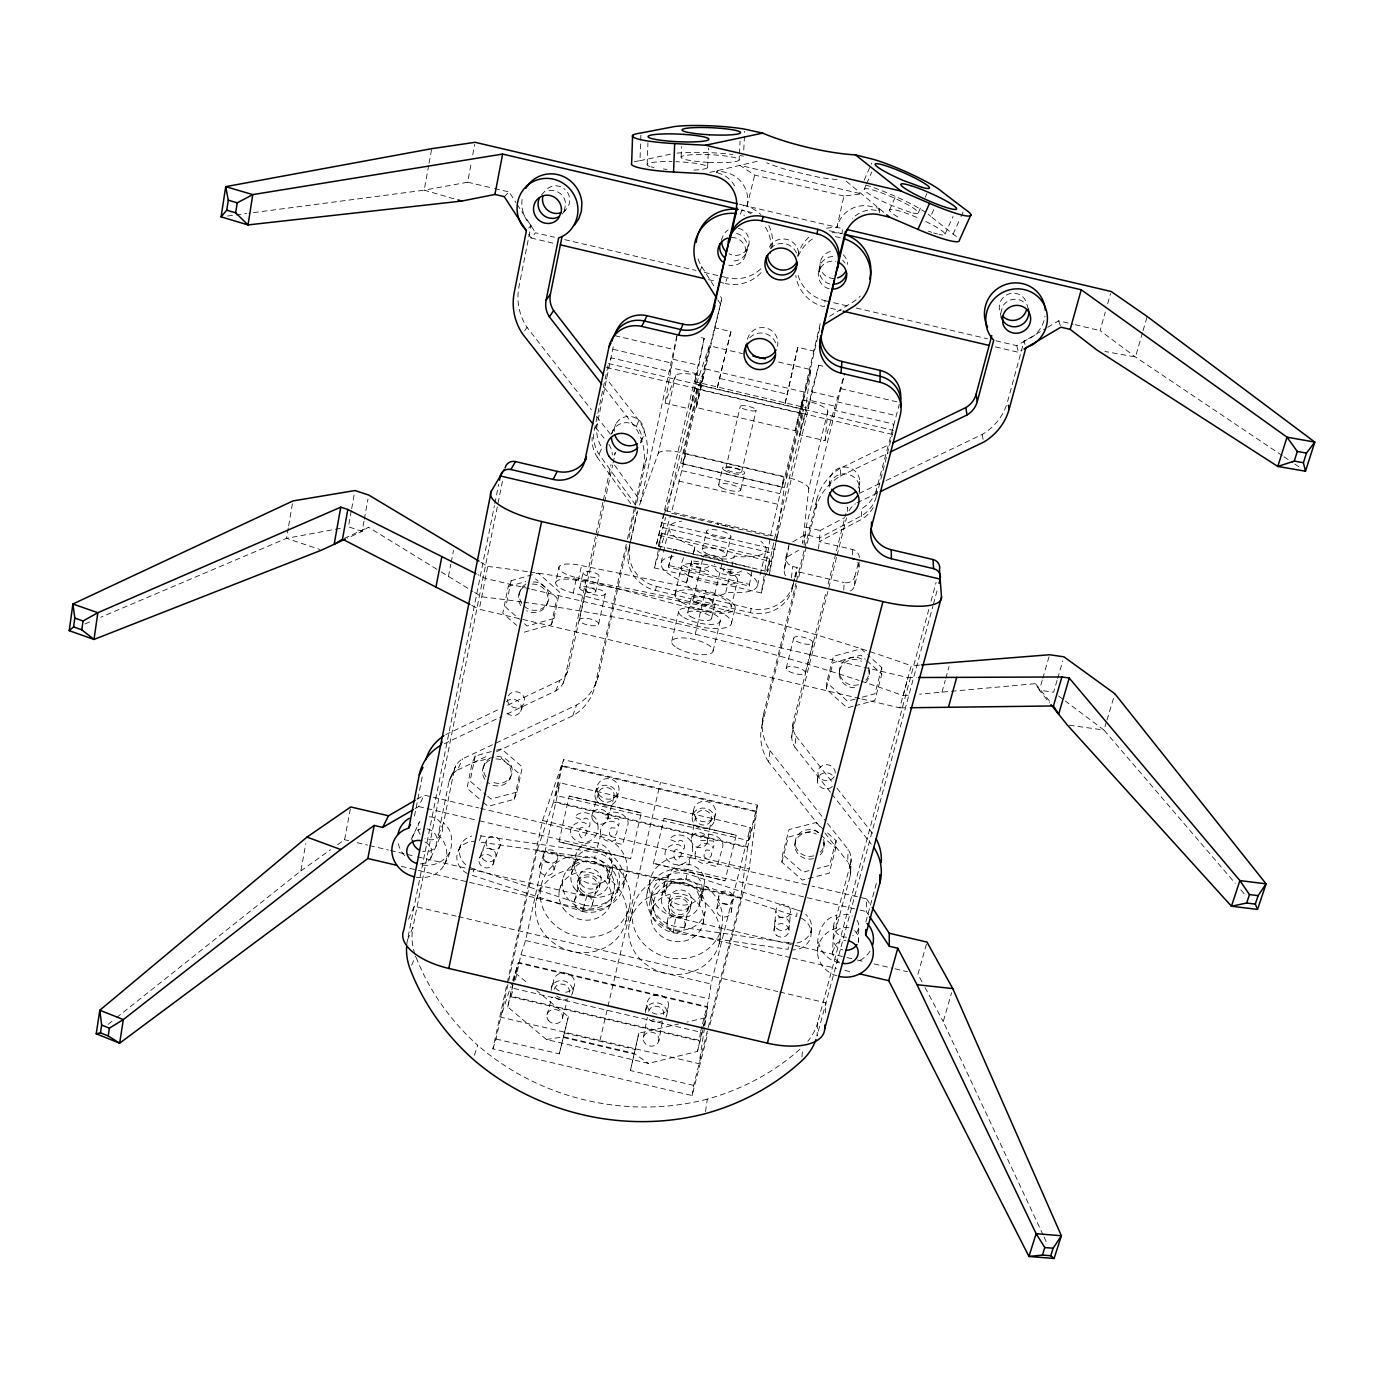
<?xml version="1.0" encoding="UTF-8"?>
<svg xmlns="http://www.w3.org/2000/svg" width="1384" height="1384" viewBox="0 0 1384 1384"><rect width="100%" height="100%" fill="white"/><g stroke="black" fill="none" stroke-linecap="round" stroke-linejoin="round"><path stroke-width="0.75" stroke-dasharray="5 3.75" d="M855.053 705.753L874.826 700.477L881.798 674.129L881.798 667.642L869.031 656.051M792.755 541.923L805.228 534.535L819.536 537.892L861.436 515.834A33.164 32.022 -0.2 0 0 876.47 496.129L876.539 489.123L899.271 404.387M868.65 915.032L866.367 911.572L866.557 898.891L811.993 886.106M869.238 673.368L869.29 671.032M858.426 942.539L858.807 925.827M859.395 557.596A8.927 8.546 0.9 0 0 852.596 549.483L819.207 541.646L861.315 519.484L861.661 508.655A32.818 31.728 -0.4 0 0 876.539 489.123M837.061 975.91A27.939 25.189 4.6 0 1 817.511 952.244C817.338 941.224 825.452 930.948 836.144 928.404L850.139 876.176L850.537 863.702A20.5 18.77 4.8 0 0 848.132 849.447L826.94 822.65M850.727 871.263L851.108 858.824M850.468 590.968A9.013 8.598 1.7 0 0 854.551 585.674L858.841 568.945L859.153 559.811M634.374 161.893A45.983 6.28 2.5 0 1 639.979 160.7L640.878 135.13M850.139 876.176A20.76 18.961 4.9 0 0 847.7 861.782L848.132 849.447M647.176 164.212L647.954 142.708M859.343 492.185L859.741 481.303M854.551 585.674L854.897 576.367L858.08 563.945M681.101 156.963L681.534 146.479M707.605 167.464L708.47 148.105M836.144 928.404L836.714 915.395L850.537 863.702M852.354 554.88L852.596 549.483M839.24 962.139A12.837 11.574 4.6 0 1 832.562 952.157L833.756 926M823.618 829.518L815.799 822.598L789.001 829.552L782.635 854.395L781.873 862.094L802.288 880.051L829.154 873.183L835.746 848.219L836.109 840.59L825.175 830.902M739.125 160.094L739.333 155.89M739.437 153.797L740.059 141.203M743.762 149.922L744.678 131.255M825.469 1012.898L825.971 1002.846L779.746 992.017M839.275 673.852L839.413 671.517M843.756 590.068L844.136 582.577A8.91 8.494 1.5 0 0 854.897 576.367M847.268 511.509L847.51 507.219L846.454 511.371M928.802 609.444L817.806 1022.101L817.027 1036.011L932.851 606.244M817.511 952.244C816.456 937.764 820.072 918.993 836.714 915.395M824.016 845.641L824.172 842.891M811.128 932.816L811.56 926.311M798.741 577.232L815.799 508.482A54.062 51.935 -1.7 0 1 840.174 476.183L840.711 468.034L888.857 444.766M853.063 706.29L847.146 707.864L826.265 689.076L826.715 682.502L833.428 656.293L861.038 648.802L867.439 654.597M802.011 1056.822L802.564 1048.743M817.321 780.974L817.892 772.808M571.488 869.792L571.523 869.429A18.528 16.833 15.2 0 1 593.269 857.198A18.528 16.833 15.2 0 1 607.576 877.871L611.607 881.02A46.035 41.589 15.1 0 1 609.496 944.943A46.035 41.589 15.1 0 1 540.902 928.854A46.035 41.589 15.1 0 1 566.54 870.449L571.488 869.792L575.848 855.001A18.269 16.643 15.2 0 1 597.317 842.908A18.269 16.643 15.2 0 1 611.399 863.339L607.438 878.217M575.848 855.001L570.952 856.021A45.395 41.105 15.1 0 0 545.625 913.769A45.395 41.105 15.1 0 0 613.268 929.633A45.395 41.105 15.1 0 0 615.378 866.436L611.399 863.339M788.69 942.746L674.319 926.277A29.773 27.04 11.3 0 1 651.691 893.199A29.773 27.04 11.3 0 1 687.035 873.702L797.219 910.032L796.717 916.467L685.858 879.93A29.946 27.161 11.3 0 0 650.324 899.496A29.946 27.161 11.3 0 0 673.074 932.747L788.136 949.337L788.69 942.746A18.632 16.867 6.6 0 0 809.346 934.736A18.632 16.867 6.6 0 0 805.73 914.374M829.172 487.185L829.587 481.995M788.966 930.325L790.61 911.087M879.255 212.755L879.584 208.863L879.134 210.714L871.903 209.78A27.939 27.593 -42.6 0 0 852.388 218.585M794.9 845.918L795.125 843.167M665.375 891.815L665.41 891.452A18.528 16.833 11.2 0 1 687.416 879.273A18.528 16.833 11.2 0 1 701.48 899.911L705.477 903.025A46.035 41.589 11.3 0 1 702.466 966.741A46.035 41.589 11.3 0 1 633.872 950.652A46.035 41.589 11.3 0 1 660.41 892.455L665.375 891.815L668.437 876.729A18.269 16.643 11.2 0 1 690.149 864.689A18.269 16.643 11.2 0 1 704.006 885.068L701.48 899.911M668.437 876.729L663.507 877.733A45.395 41.105 11.3 0 0 637.315 935.273A45.395 41.105 11.3 0 0 704.958 951.137A45.395 41.105 11.3 0 0 707.951 888.147L704.006 885.068M818.549 548.773L820.21 530.505L844.707 517.599M825.002 440.683L827.822 411.429A24.704 5.657 13.5 0 0 804.554 400.218L802.564 399.751L795.073 430.683L696.308 407.519L703.349 376.483L701.377 376.015A24.704 5.657 12.9 0 0 675.548 375.704L665.047 403.159L690.305 409.093L698.384 384.96L803.256 409.56L799.744 434.749L825.002 440.683L844.655 373.438M830.452 792.288L794.883 747.135L795.956 736.011A20.881 19.497 5.2 0 1 793.395 721.254L825.971 592.421M815.799 508.482L816.647 499.97A53.388 51.346 -2 0 1 840.711 468.034M774.002 930.429L775.922 911.191M791.734 737.343L793.395 721.254M832.165 232.685A37.766 37.489 -27.2 0 1 841.991 233.671L842.527 228.481A37.282 37.022 -30.3 0 0 823.186 229.104M804.052 545.037L806.042 527.183L844.776 373.334M827.822 411.429L808.74 488.829L802.547 543.272L805.228 534.535M795.956 576.972L797.063 567.527L792.755 566.523A8.858 8.477 5.9 0 1 786.181 556.282L789.191 544.033M832.562 952.157L836.092 943.94A12.837 11.574 4.6 0 1 845.088 940.48L845.866 940.566M630.447 541.559L628.596 549.95A35.015 33.406 17.4 0 0 655.307 590.38L750.491 612.697A35.015 33.406 9 0 0 792.409 588.373L794.278 578.789M819.536 826.231L768.587 761.909L769.971 750.63A51.606 48.181 5.2 0 1 763.518 714.248L796.025 583.183M791.371 577.768L792.755 566.523M798.135 275.451A37.282 37.022 -30.3 0 0 825.054 300.691L824.293 306.764A37.766 37.489 -27.2 0 1 795.783 275.468M595.068 428.383L597.352 423.642L613.925 343.474M757.359 805.125L756.46 811.924L561.368 766.165L563.617 759.678L757.359 805.125L748.467 840.59L555.797 795.402L563.617 759.678M709.923 1024.887L749.177 868.962L756.65 811.214L561.523 765.456L542.545 820.504L492.894 1048.83L692.138 1095.557L707.829 1033.191M1000.736 313.424L1002.604 306.469A14.134 13.667 -30.3 0 1 1024.679 302.958M748.467 840.59L750.232 827.442L560.07 782.842L555.797 795.402M785.558 575.744A9.013 8.598 6 0 1 784.434 569.222L788.897 546.161M774.556 538.67L804.779 414.352L810.816 369.615L777.687 361.847M784.434 569.222L786.181 556.282M768.587 761.909A52.246 48.7 5.3 0 1 762.048 725.13L763.518 714.248M705.529 1111.611L707.276 1099.121A241.785 219.52 13.5 0 0 801.353 1047.947M731.357 911.987A7.439 6.764 9.4 0 0 721.929 903.752A7.439 6.764 9.4 0 0 719.074 915.118A7.439 6.764 9.4 0 0 731.357 911.987L733.139 899.375A7.353 6.695 9.4 0 0 723.815 891.227A7.353 6.695 9.4 0 0 720.995 902.472A7.353 6.695 9.4 0 0 733.139 899.375M802.564 399.751L801.232 409.093L820.003 326.987M736.219 835.227L664.078 818.307L736.219 835.227L724.974 880.778L653.438 863.322L724.974 880.778M818.861 271.956L820.383 261.645M719.213 943.456L721.479 928.11M822.874 366.172L818.792 365.203L811.422 391.707L808.048 410.373L771.234 561.593L769.227 574.619L777.254 536.871L665.064 510.54L655.462 547.943M704.491 1027.845L699.11 1063.725L500.783 1017.205L510.609 986.74M704.802 1025.734L707.657 1006.739L518.481 962.364L511.267 984.716M702.57 1023.831L708.833 998.816L711.047 983.989L750.232 827.442M512.962 982.899L507.72 1006.912L546.351 1039.471L648.404 1063.396L697.484 1051.425L707.657 1006.739M700.477 1032.17L699.249 1040.284L511.094 996.151L513.602 988.349L700.477 1032.17L702.051 1025.925M692.138 1095.557L693.678 1085.385L740.942 897.472L537.251 849.707L496.026 1039.021L492.894 1048.83M776.562 538.947L784.33 487.497L803.256 409.56M716.877 908.596L718.815 896.019M765.542 571.108L658.213 545.936L662.158 533.411L769.677 558.634L767.653 571.609L773.725 542.822M782.306 487.237L783.898 476.961L685.737 453.935L682.589 463.848L782.306 487.237L810.816 369.615M765.023 569.948L770.404 536.438L783.898 476.961M662.158 533.411L654.372 567.89L761.338 592.992L764.695 572.042M703.072 923.785A26.486 23.978 11.3 0 0 669.406 894.427A26.486 23.978 11.3 0 0 659.476 934.754A26.486 23.978 11.3 0 0 703.072 923.785L704.958 912.437A26.21 23.77 11.3 0 0 671.638 883.338A26.21 23.77 11.3 0 0 661.794 923.318A26.21 23.77 11.3 0 0 704.958 912.437M288.287 527.961L286.523 538.341L100.807 617.247M288.633 525.885L292.872 500.956M714.248 820.971A11.193 10.293 10.8 0 0 700.027 808.446A11.193 10.293 10.8 0 0 695.789 825.764A11.193 10.293 10.8 0 0 714.248 820.971L715.407 814.103A11.107 10.242 10.8 0 0 701.29 801.665A11.107 10.242 10.8 0 0 697.086 818.896A11.107 10.242 10.8 0 0 715.407 814.103M701.342 900.257L703.868 885.414M750.491 612.697L751.183 608.614A34.842 33.251 9 0 0 792.876 584.411M843.946 196.044L754.678 175.093L739.886 165.371L861.54 193.898L843.946 196.044L836.957 227.236L747.049 206.147A27.939 27.611 70.5 0 0 726.168 172.533L717.742 170.561L716.618 172.585L717.033 170.734M614.513 465.111L640.809 501.562L677.278 334.046L665.047 403.159M797.824 347.298L784.693 405.218L797.824 347.298L814.155 351.138M699.491 904.513A19.359 17.577 11.3 0 0 674.873 883.044A19.359 17.577 11.3 0 0 667.624 912.61A19.359 17.577 11.3 0 0 699.491 904.513L701.636 891.988A19.117 17.404 11.3 0 0 677.312 870.726A19.117 17.404 11.3 0 0 670.133 900.015A19.117 17.404 11.3 0 0 701.636 891.988M707.397 841.956A8.183 7.491 10.8 0 0 697 832.839A8.183 7.491 10.8 0 0 693.92 845.451A8.183 7.491 10.8 0 0 707.397 841.956L711.307 819.518A7.993 7.353 10.8 0 0 701.134 810.574A7.993 7.353 10.8 0 0 698.124 822.961A7.993 7.353 10.8 0 0 711.307 819.518M671.655 555.313L668.334 567.059L749.194 586.02L752.169 569.879M351.311 510.696L348.422 526.82L362.124 531.335L368.473 527.2L439.351 570.796M351.674 508.689L354.563 492.548M690.374 909.011A11.228 10.19 11.3 0 0 676.067 896.572A11.228 10.19 11.3 0 0 671.897 913.717A11.228 10.19 11.3 0 0 690.374 909.011L691.516 902.645A11.159 10.138 11.3 0 0 677.295 890.275A11.159 10.138 11.3 0 0 673.143 907.333A11.159 10.138 11.3 0 0 691.516 902.645M363.94 521.249L362.124 531.335L347.211 538.238M364.321 519.225L367.971 499.053M116.515 1017.655L300.847 870.951L305.829 843.462M428.694 165.284L424.179 190.179L248.878 213.222M429.075 163.208L431.704 148.676M684.942 926.38A9.134 8.269 11.3 0 0 673.299 916.294A9.134 8.269 11.3 0 0 669.908 930.186A9.134 8.269 11.3 0 0 684.942 926.38L688.194 908.492A8.979 8.148 11.3 0 0 676.741 898.545A8.979 8.148 11.3 0 0 673.403 912.264A8.979 8.148 11.3 0 0 688.194 908.492M666.828 1014.974L668.299 1007.016A10.778 9.636 11.5 0 0 654.528 995.2A10.778 9.636 11.5 0 0 650.584 1011.41A10.778 9.636 11.5 0 0 668.299 1007.016M658.819 1040.958A7.923 7.041 11.5 0 0 648.698 1032.326A7.923 7.041 11.5 0 0 645.809 1044.159A7.923 7.041 11.5 0 0 658.819 1040.958L662.538 1020.942M337.592 844.724L344.581 839.725L350.723 806.941M453.935 198.76L424.179 190.179L467.636 182.221L471.166 163.312M472.74 154.904L474.712 144.403M685.858 879.93L687.035 873.702M790.472 957.641L673.368 930.169A34.237 31.088 11.3 0 1 647.349 892.144A34.237 31.088 11.3 0 1 688.004 869.723L690.287 857.561L809.899 885.604M690.305 409.093L704.162 338.319L698.055 336.9M673.074 932.747L675.807 917.419A33.839 30.794 11.3 0 1 650.117 879.757A33.839 30.794 11.3 0 1 690.287 857.561M691.481 838.22L695.737 815.868M448.451 576.384L450.786 564.378M451.184 562.371L453.519 550.365M692.45 815.851L693.782 809.034M414.456 816.145L422.76 774.123M522.062 199.486A30.777 29.756 56.8 0 0 526.906 220.489L531.058 225.402L518.948 286.765A54.789 53.128 44.8 0 0 527.044 327.385L591.331 409.75M667.157 922.211L670.704 904.392M406.706 945.376A62.245 55.55 18.4 0 1 407.484 939.961L494.417 505.627M494.832 503.517L498.655 484.435M407.484 939.961L412.986 927.159L502.98 478.553M668.507 903.89L669.787 897.541M643.387 1037.343L647.366 1017.378M859.827 698.505L479.279 609.254L487.739 566.419L480.698 562.198M416.255 877.214A27.939 25.189 21.8 0 0 444.316 864.723C449.454 854.81 446.478 842.147 438.261 834.863L448.952 781.856L454.142 770.507A20.5 18.77 21.6 0 1 462.637 758.813L576.574 705.044A51.623 48.198 21.2 0 0 598.528 675.323L627.246 545.573M438.261 834.863L443.537 822.961L454.142 770.507M645.705 1010.009L647.297 1002.085M693.678 1085.385L630.429 1070.541L638.803 1033.225L678.662 1023.987M491.355 751.581L475.248 755.958L472.152 762.947L466.979 788.223L481.528 800.765M524.311 632.159L551.351 624.599L553.911 618.51L559.534 592.058L538.116 573.062L511.163 580.709L508.257 586.522L502.807 613.216L516.63 625.395M475.248 755.958L470.093 781.078L486.13 794.918M511.163 580.709L505.731 607.213L519.45 619.305M630.429 1070.541L638.803 1033.225M661.812 895.673L664.407 883.251M555.797 582.18A20.535 6.539 12.2 0 1 578.27 580.709L701.913 605.76A32.801 10.484 13.2 0 1 731.461 623.457A32.801 10.484 13.2 0 1 697.121 626.173L573.253 593.009A20.535 6.539 12.2 0 1 555.797 582.18L559.049 566.886M483.154 802.149L487.998 806.336L514.242 799.312L519.606 774.071L498.534 755.802M551.351 624.599L557.008 597.957L535.435 578.841M514.242 799.312L517.01 792.081L522.339 766.995L501.423 748.848L493.379 751.045M607.991 365.601L594.307 429.957A33.164 32.022 26.6 0 0 599.013 454.281L635.706 505.125M573.253 593.009L576.557 577.664A20.587 6.436 12.2 0 1 559.032 566.921A20.587 6.436 12.2 0 1 581.522 565.589L705.425 590.76A32.887 10.311 13.2 0 1 735.094 608.303A32.887 10.311 13.2 0 1 700.719 610.828L576.557 577.664M578.27 580.709L581.522 565.589M579.775 587.75L583.062 572.509M602.888 502.392L564.776 678.627A21.141 19.705 21.1 0 1 555.832 690.841L503.88 715.476M603.337 500.299L611.036 464.626M651.518 911.693L653.94 900.465M562.994 683.454L568.651 668.316L596.781 538.428M597.231 536.335L612.645 465.093M613.095 463L615.361 452.516L613.666 456.478M579.515 619.738L586.072 589.48M595.743 591.487A8.217 2.612 12.3 0 0 584.567 586.557A8.217 2.612 12.3 0 0 582.958 590.83A8.217 2.612 12.3 0 0 595.743 591.487L599.064 576.263A8.235 2.578 12.3 0 0 587.854 571.35A8.235 2.578 12.3 0 0 586.245 575.571A8.235 2.578 12.3 0 0 599.064 576.263M513.412 980.91L518.343 963.039L707.483 1007.414M507.72 1006.912L518.481 962.364M561.523 765.456L553.514 802.097L747.533 847.613L756.65 811.214M515.436 979.941L520.938 954.752L525.557 940.48L560.07 782.842M598.597 624.219A9.809 3.252 12.3 0 0 585.242 618.216A9.809 3.252 12.3 0 0 583.321 623.561A9.809 3.252 12.3 0 0 598.597 624.219L605.24 593.978A9.861 3.149 12.3 0 0 591.798 588.044A9.861 3.149 12.3 0 0 589.913 593.217A9.861 3.149 12.3 0 0 605.24 593.978M650.29 899.6L651.674 893.303M558.98 841.835L569.153 796.042L641.294 812.962L630.654 858.651L558.98 841.835L630.654 858.651M496.614 751.65L572.803 715.753A52.246 48.7 21.2 0 0 595.016 685.72L626.987 541.109M627.454 539.016L643.197 467.757L646.224 459.765A53.388 51.346 28.4 0 0 638.872 420.442L606.088 378.195M629.097 537.2L646.224 459.765M630.914 539.466L636.951 512.218M628.596 549.95L638.249 508.637M639.529 505.091L658.213 453.519L675.548 375.704M647.314 892.282L650.082 879.895M795.073 430.683L820.677 321.711M656.604 544.344L693.73 383.558L697.069 373.836L671.154 367.763L669.648 371.569L611.347 357.885L609.393 361.691M704.162 338.319L694.405 381.586L808.308 408.297L818.792 365.203M658.213 545.936L665.566 517.443M667.14 511.284L694.872 388.575L709.352 345.827L742.481 353.595M664.752 512.72L680.668 463.173L698.384 384.96M658.213 453.519A24.428 6.366 12.9 0 1 683.904 453.07L701.377 376.015M685.737 453.935L671.378 513.204L687.883 517.08M682.589 463.848L709.352 345.827M661.154 562.648L663.057 554.292M663.524 552.199L669.216 527.148M703.349 376.483L700.391 385.444L721.825 298.529L719.611 295M696.308 407.519L721.825 298.529M673.074 550.832L673.437 549.24L750.457 567.302M496.026 1039.021L559.274 1053.864L568.374 1016.704L536.767 990.702M559.274 1053.864L568.374 1016.704M747.049 206.147L754.678 175.093M730.925 331.606L716.929 389.319L730.925 331.606L714.594 327.783M675.098 594.099L681.239 567.353M671.742 641.38L678.714 611.226M747.377 572.855A49.53 14.999 13.2 0 1 730.873 592.56L725.787 592.041A20.172 6.211 13.2 0 1 704.75 593.667A20.172 6.211 13.2 0 1 686.533 582.975L691.637 560.935M693.488 552.925L694.976 546.818L690.132 545.037A49.789 14.359 13.2 0 1 681.655 521.197M686.533 582.975L691.723 560.831M693.574 552.822L694.976 546.818M687.571 613.026L691.1 597.853M702.293 549.483L706.549 531.162M718.625 484.798L722.534 467.965M693.505 598.407L702.812 558.427M725.804 468.294L740.25 406.429M629.599 922.436L633.111 907.368M599.947 1040.474L660.479 782.393M695.218 634.253L705.425 590.76M625.862 921.554L629.426 906.503M741.634 471.996L756.2 410.166M712.708 602.922L722.137 562.959M740.734 489.971L744.696 473.155M653.283 863.962L664.078 818.307M711.532 618.648L715.113 603.476M726.583 555.192L730.925 536.888M725.822 592.179L734.333 556.057L739.454 556.61A49.789 14.359 13.2 0 0 760.871 541.352M713.089 651.068L720.251 620.966M731.115 607.23L737.499 580.553M731.479 623.319L735.112 608.182M749.194 586.02L749.592 584.411L668.697 565.433M757.584 585.259L759.591 576.938M760.11 574.862L766.148 549.88M808.74 488.829A24.428 6.366 13.5 0 0 785.922 477.013L804.554 400.218M761.338 592.992L766.252 572.768M766.736 570.762L769.677 558.634M641.294 812.962L569.153 796.042M401.308 866.367L583.235 909.029A34.237 31.088 15.1 0 0 623.44 886.521L626.45 874.359A33.839 30.794 15.1 0 0 600.362 836.455L480.75 808.412M878.529 210.42L879.03 208.396L870.588 206.406A27.922 27.611 -44.5 0 0 836.957 227.236M794.727 576.903L797.063 567.527M792.409 588.373L794.727 578.962M795.194 577.076L796.596 571.419L844.136 582.577M796.527 581.107L816.647 499.97M762.048 725.13L796.682 585.57M786.233 668.23L793.741 638.197M617.489 891.919L619.063 885.656M697.484 1051.425L703.453 1027.585M703.954 1025.596L705.944 1017.655L687.069 1022.032M805.315 672.711L812.91 642.695M828.064 584.1L835.953 552.925M836.472 550.849L845.935 513.447M836.507 557.441L792.288 732.222A21.141 19.705 5.3 0 0 794.883 747.135M837.043 555.347L846.524 517.893M611.019 902.195L613.856 891.054M781.873 862.094L788.292 837.095L815.297 830.106L835.746 848.219M826.265 689.076L833.047 662.711L860.865 655.168L865.346 659.234M876.47 496.129L893.337 430.372L893.234 424.006L834.95 410.339L835.296 406.256L809.363 400.184L799.744 434.749M608.925 883.269L612.126 871.003M836.109 840.59L829.552 865.398L817.252 868.547M881.798 667.642L874.896 693.799L857.232 698.522M599.272 887.646L600.95 881.4M572.509 992.847L574.602 985.045M861.921 698.989L899.773 707.864L907.904 677.554L916.398 677.52M861.159 681.118A897.628 416.359 13.2 0 1 903.198 695.668L911.226 665.756L919.409 665.098M931.051 601.123L936.103 582.353M562.423 1018.364L567.215 1000.667M933.404 604.168L937.919 587.456M592.335 904.669L597.092 887.127M865.83 922.021L877.041 880.864M1007.569 401.62L1024.073 341.052L1029.973 338.492A30.777 29.756 -30.4 0 0 1045.024 316.054M942.002 692.138L945.237 680.357M945.774 678.385L949.026 666.586M616.97 798.153L618.821 791.458M607.905 818.619L614.012 796.7M584.117 905.119L474.349 869.031L471.927 875.172L582.353 911.468L584.117 905.119A29.773 27.04 15.1 0 0 619.081 885.552A29.773 27.04 15.1 0 0 596.089 852.371L481.234 835.919A18.632 16.867 19.8 0 0 476.425 835.382M583.235 909.029L586.712 896.521A33.839 30.794 15.1 0 0 626.485 874.221M623.44 886.521A34.237 31.088 15.1 0 0 597.006 848.392L600.362 836.455M582.353 911.468A29.946 27.161 15.1 0 0 617.524 891.798A29.946 27.161 15.1 0 0 594.376 858.461L596.089 852.371M926.45 944.113L917.938 974.198L924.01 985.581M1282.224 455.596L1135.451 357.003L1100.072 330.568L1105.314 312.057M1107.65 303.823L1110.556 293.546M547.009 1014.749L552.026 997.103M551.386 987.882L553.617 980.114M574.55 900.5L579.602 883.027M1043.104 1234.995L943.231 1021.617L951.586 992.709M1142.492 332.696L1135.451 357.003L1104.986 351.467M1143.063 330.672L1147.163 316.486M1042.204 680.34L1039.349 690.183L1049.643 702.986M1042.775 678.368L1049.037 656.691M668.334 567.059L671.88 554.898M577.405 882.508L579.221 876.314M1057.065 680.426L1053.622 692.225L1039.349 690.183L1035.491 683.661L919.53 694.18M1057.636 678.471L1062.791 660.774M591.971 814.882L598.459 793.049M595.172 793.032L597.179 786.371M571.246 874.446L574.896 862.267M655.307 590.38L656.5 586.418A34.842 33.251 17.4 0 1 629.928 546.178M1106.387 721.998L1103.965 730.06L1235.22 883.321M1106.992 719.991L1114.881 693.765M559.465 890.102L562.838 879.099M654.372 567.89L670.756 515.229M553.859 870.363L557.7 858.236M536.248 900.551L541.058 885.777M745.578 254.76L748.813 244.864M539.362 866.955L543.393 854.88M474.418 1055.248L477.739 1045.283A241.785 219.52 12.9 0 1 416.221 957.607M595.016 685.72L598.528 675.323M564.239 211.043L565.658 203.984A14.134 13.667 56.7 0 0 547.441 191.027M572.803 715.753L576.574 705.044M718.971 282.059L725.233 283.53L727.257 277.752A37.282 37.022 56.7 0 0 762.584 267.112M420.442 863.91A12.837 11.574 21.8 0 0 430.857 857.942L431.358 848.997A12.837 11.574 21.8 0 0 424.836 841.904L424.11 841.645M444.316 864.723C451.824 852.094 456.633 833.843 443.537 822.961M739.506 204.313L743.71 205.299L740.336 214.312L744.471 215.281M492.981 864.516A7.491 6.782 19.3 0 0 485.784 854.274A7.491 6.782 19.3 0 0 480.161 864.619A7.491 6.782 19.3 0 0 492.981 864.516L499.814 846.437A7.37 6.678 19.4 0 0 492.756 836.351A7.37 6.678 19.4 0 0 487.22 846.541A7.37 6.678 19.4 0 0 499.814 846.437M555.832 690.841L559.811 680.392A20.881 19.497 21.2 0 0 568.651 668.316M509.796 779.054L510.817 776.493M479.625 857.769L486.701 839.794M642.574 438.14L640.014 444.593A15.241 14.722 26.6 0 0 631.571 423.642A15.241 14.722 26.6 0 0 611.728 434.04M721.22 240.47L723.296 235.228A13.788 13.684 56.7 0 1 728.122 230.021M683.506 557.804L681.361 563.824C688.661 571.627 732.672 575.969 690.875 566.004L691.308 564.188C696.187 566.592 706.446 571.09 709.784 565.07L709.508 564.274M481.234 835.919L478.847 841.904L594.376 858.461M520.626 711.393L523.758 703.833M411.688 965.271L415.581 955.929M643.197 467.757A54.062 51.935 28.1 0 0 635.74 427.985L638.872 420.442M458.658 850.139L461.166 844.119M699.871 271.523L701.826 266.818A37.766 37.489 53.6 0 1 697.709 257.908M483.829 765.854L484.919 763.311M546.49 605.189L547.424 603.026M864.17 180.266L871.643 163.122M408.591 919.184L414.231 906.278L456.236 916.139M864.187 189.366L865.865 185.508M866.713 183.588L871.747 172.031M430.857 857.942L441.427 833.981M889.497 210.143L896.451 194.365M918.37 212.686L921.796 205.005M925.204 197.341L926.917 193.518M956.379 236.629A45.983 6.28 23.9 0 0 953.109 234.138L930.705 216.337L934.114 208.707M611.399 434.022L615.88 424.11M945.082 234.086L953.04 216.44M448.952 781.856A20.76 18.961 21.5 0 1 457.533 770.04L462.637 758.813M953.109 234.138L960.133 218.603M961.015 216.665L963.645 210.835M450.613 777.185L455.786 765.888M630.775 503.689L597.49 457.602L601.988 447.741A32.818 31.728 26.8 0 1 597.352 423.642M411.169 839.534L419.058 822.684M519.865 591.435L520.886 589.307M415.044 808.637L418.643 806.561L424.092 795.108L478.656 807.91M741.859 570.848C736.513 574.706 728.365 571.298 722.898 568.737L723.572 571.159L725.822 572.388L739.783 575.087C732.101 576.609 711.93 574.602 714.749 564.188M524.744 330.586L527.044 327.385M562.215 214.001L566.333 209.105M528.723 234.38L531.058 237.979L535.556 232.789L554.309 237.2M528.74 227.997L531.058 225.402M541.49 194.867L545.867 190.196A13.961 13.511 57.4 0 1 565.156 189.556M504.243 196.632L509.104 191.944L515.99 202.6M108.056 1024.385L114.82 1019.005M300.847 870.951L330.586 849.707M829.57 316.296L852.682 302.214A37.766 37.489 -27.2 0 0 860.346 296.055M995.909 340.775L1016.756 345.654L1045.871 328.389M1047.688 327.316L1058.604 320.828L1073.119 324.237M995.511 346.917L1018.468 352.297L1022.153 350.117M787.496 556.783L798.378 550.348M416.982 799.26L424.092 795.108M840.174 476.183L888.199 453.018M859.204 493.413L884.203 481.424M886.123 480.507L982.259 434.403A54.772 53.128 -18.4 0 0 1006.376 405.443M856.938 502.807L876.418 493.483M445.717 734.61L499.866 708.885M507.599 705.2L559.811 680.392M444.247 743.762L501.959 716.393M457.533 770.04L488.794 755.318M344.357 538.359L368.473 527.2M85.012 623.959L92.901 620.603M508.257 586.522L525.73 581.574M553.911 618.51L527.062 626.018L520.972 620.655M472.152 762.947L494.469 756.91M732.482 569.343L728.036 569.308L724.109 567.336M855.26 699.058L847.423 701.152L826.715 682.502M517.01 792.081L490.939 799.052L487.739 796.302M809.034 870.64L802.893 872.231L782.635 854.395M709.75 172.429L759.314 160.804M639.979 160.7L673.333 153.589M340.17 528.359L286.523 538.341L319.721 549.413M546.351 1039.471L563.772 1036.841L633.976 1053.311L648.404 1063.396M227.512 216.042L233.913 215.195M236.058 214.918L246.75 213.499M903.198 695.668L911.364 694.924M899.773 707.864L908.233 707.76M848.842 927.73L845.538 927.349A12.681 11.47 4.5 0 0 836.663 930.792L833.168 938.923A12.681 11.47 4.5 0 0 842.839 949.926M1069.296 725.216L1103.965 730.06L1065.369 701.048M752.308 212.634L741.876 210.195A37.766 37.489 53.6 0 1 751.131 213.69M829.483 230.73L841.991 233.671M835.348 236.595L841.541 238.048M467.636 182.221L492.514 188.051M494.59 188.553L509.104 191.944M1075.195 324.721L1100.072 330.568M564.724 239.64L695.996 270.434M704.335 272.388L727.257 277.752M825.054 300.691L847.977 306.072M856.315 308.026L987.588 338.82M531.058 237.979L556.108 243.861M708.522 279.603L716.877 281.575M830.556 308.234L841.005 310.673M614.928 335.689L673.852 349.512M840.97 388.696L897.801 402.035M673.039 359.252L698.989 365.341M811.422 391.707L837.372 397.796M705.823 369.009L803.672 391.949M613.181 349.322L671.534 363.006M837.061 401.827L895.413 415.511M720.147 378.524L786.614 394.111M608.424 363.56L893.337 430.372M606.434 367.4L893.407 434.697M694.872 388.575L804.779 414.352M683.904 453.07L785.922 477.013M680.668 463.173L784.33 487.497M681.949 470.664L779.867 493.638M678.679 481.026L778.171 504.364M806.042 527.183L820.21 530.505M689.941 517.564L718.832 524.328A49.789 14.359 13.2 0 0 714.663 523.481M720.891 524.813L770.404 536.438M661.154 522.702L775.351 549.5M662.382 527.442L772.134 553.185M659.459 535.383L771.234 561.593M656.5 586.418L751.183 608.614M529.605 588.823L485.473 578.477L477.878 574.671M531.716 589.324L907.904 677.554M542.545 820.504L749.177 868.962M418.643 806.561L424.94 808.031M427.033 808.515L477.393 820.331M479.487 820.833L597.006 848.392M688.004 869.723L857.959 909.599M860.069 910.084L866.367 911.572M344.581 839.725L348.768 840.711M357.107 842.666L367.556 845.105M369.632 845.607L388.42 850.001M390.513 850.503L405.114 853.928M407.207 854.412L415.563 856.367M417.639 856.852L586.712 896.521M675.807 917.419L844.88 957.071M846.973 957.555L855.312 959.51M857.405 960.012L865.761 961.966M874.1 963.921L892.888 968.333M894.981 968.817L907.506 971.758M792.565 958.126L836.472 968.437M844.828 970.392L853.201 972.364M458.346 916.623L777.652 991.515M525.557 940.48L711.047 983.989M520.938 954.752L708.833 998.816M510.956 996.826L699.076 1040.941M564.084 1032.81L635.481 1049.556M563.599 1037.533L633.803 1054.003M698.557 561.817L693.817 561.004L692.156 562.613L698.747 564.776L700.287 563.911L699.681 562.406M427.154 828.808L430.268 829.95A12.681 11.47 21.9 0 1 436.704 836.974L436.202 845.814A12.681 11.47 21.9 0 1 422.639 851.368M686.62 582.854L681.828 581.055A49.53 14.999 13.2 0 1 675.824 556.057M717.275 172.602L723.503 174.972A27.939 27.593 68.7 0 1 735.786 188.12M916.9 217.461L914.391 216.44A24.947 3.408 23.9 0 0 899.531 211.025L897.524 210.42A30.344 4.152 23.9 0 0 897.766 216.925M471.754 605.379L479.279 609.254M441.185 571.903L472.913 591.418M474.66 592.49L481.649 596.798A897.628 416.359 13.2 0 1 521.56 601.867M1284.023 456.789L1292.967 462.81M1294.749 464.003L1300.13 467.619M1058.656 696.014L1063.69 699.802M515.159 972.9L528.463 983.851M846.195 181.183L883.909 212.427M866.851 660.583L881.798 674.129M1240.808 889.843L1244.995 894.739M1035.491 683.661L1050.871 702.778M769.971 750.63L825.608 820.971M824.899 832.995L847.7 861.782M831.767 793.966L871.28 844.154M795.956 736.011L831.68 781.441M836.974 788.171L874.031 835.296M596.591 416.48L611.019 434.974M595.57 427.362L604.877 439.264M604.324 387.572L635.74 427.985M866.557 898.891L869.965 904.046M517.149 204.382L535.556 232.789M701.826 266.818L714.058 286.194M717.846 299.982L720.095 303.546M925.014 987.484L943.231 1021.617M1044.02 1236.95L1047.688 1244.77M1058.604 320.828L1060.888 327.195M1028.312 309.047L1026.444 302.923A13.961 13.511 -31 0 0 1009.49 293.754A13.961 13.511 -31 0 0 999.715 310.743L1001.22 316.971M1024.073 341.052L1024.99 344.391M1016.756 345.654L1018.468 352.297M734.333 556.057L734.368 556.195A20.276 5.951 13.2 0 1 713.262 557.406A20.276 5.951 13.2 0 1 694.872 546.922M982.259 434.403L983.211 440.233M857.786 562.406A9.048 8.633 1.1 0 1 858.841 568.945M506.302 701.688A8.754 8.114 21.7 0 1 519.087 702.017A8.754 8.114 21.7 0 1 518.308 714.04A8.754 8.114 21.7 0 1 505.662 711.618M832.407 786.527A8.754 8.114 4.7 0 1 819.501 786.147A8.754 8.114 4.7 0 1 820.868 774.279A8.754 8.114 4.7 0 1 833.531 776.718M817.806 1022.101A61.536 55.031 7.9 0 1 807.806 1041.339M597.49 457.602A33.337 32.178 26.4 0 1 592.162 437.327M508.309 695.91A8.685 8.045 21.7 0 1 522.719 695.079A8.685 8.045 21.7 0 1 518.118 707.847A8.685 8.045 21.7 0 1 507.599 697.899M834.189 776.632A8.685 8.045 4.7 0 1 819.57 777.393A8.685 8.045 4.7 0 1 824.847 764.781A8.685 8.045 4.7 0 1 835.002 774.694M560.26 997.778A7.75 6.92 14.9 0 1 556.697 995.996M554.24 989.266A7.75 6.92 14.9 0 1 563.323 984.284A7.75 6.92 14.9 0 1 569.343 992.812M414.94 954.181A61.536 55.031 18.5 0 1 412.986 927.159M873.252 507.513A33.337 32.178 0 0 1 861.315 519.484M654.476 1019.87A7.75 6.92 11.5 0 1 652.591 1019.195M648.56 1011.393A7.75 6.92 11.5 0 1 657.746 1006.428A7.75 6.92 11.5 0 1 663.645 1014.939M829.431 485.109A15.241 14.722 -0.2 0 1 847.856 474.245A15.241 14.722 -0.2 0 1 859.049 492.047M770.49 248.445A15.795 15.76 16.8 0 1 797.149 254.691M749.73 337.817A15.587 15.362 13.5 0 1 776.026 343.993M707.276 1099.121A235.107 213.344 13.2 0 1 477.739 1045.283M532.2 584.031A14.982 14.082 24.2 0 1 547.753 601.694A14.982 14.082 24.2 0 1 526.647 610.759M520.868 605.656A14.982 14.082 24.2 0 1 528.394 584.602M868.65 669.735A14.982 14.082 2.3 0 1 865.069 683.402M854.585 687.675A14.982 14.082 2.3 0 1 839.707 670.167A14.982 14.082 2.3 0 1 861.471 661.275M823.428 842.181A14.584 13.373 5.8 0 1 820.02 855.122M813.602 858.651A14.584 13.373 5.8 0 1 794.97 844.136A14.584 13.373 5.8 0 1 816.387 834.102M495.801 758.899A14.584 13.373 20.7 0 1 510.523 777.427A14.584 13.373 20.7 0 1 487.376 782.133M484.884 779.365A14.584 13.373 20.7 0 1 492.099 759.418M496.856 756.391A14.549 13.338 20.7 0 1 512.011 773.189A14.549 13.338 20.7 0 1 491.579 781.666M485.957 776.805A14.549 13.338 20.7 0 1 489.798 758.294M533.186 581.937A14.947 14.048 24.3 0 1 548.185 601.313A14.947 14.048 24.3 0 1 524.432 606.4M521.872 603.51A14.947 14.048 24.3 0 1 525.92 583.996M823.584 839.431A14.532 13.338 5.7 0 1 820.193 852.354M813.792 855.866A14.532 13.338 5.7 0 1 795.523 839.673A14.532 13.338 5.7 0 1 819.639 833.462M868.702 667.399A14.947 14.048 2.3 0 1 865.121 681.032M858.513 684.751A14.947 14.048 2.3 0 1 839.828 667.815A14.947 14.048 2.3 0 1 864.689 661.137M747.429 339.288A15.414 15.207 13.5 0 1 765.923 327.973A15.414 15.207 13.5 0 1 777.445 346.329M769.348 247.182A15.622 15.605 20.9 0 1 798.741 254.085M837.095 179.539A59.252 12.266 13.2 0 1 817.563 176.996L786.804 169.782A59.252 12.266 13.2 0 1 766.719 162.776M693.955 170.076A30.344 4.135 2.5 0 0 700.304 164.16L698.228 163.814A24.947 3.391 2.5 0 0 682.52 162.049L679.821 161.859A30.344 4.135 2.5 0 0 675.894 161.686M667.036 169.35A30.344 4.135 2.5 0 1 663.351 168.969M654.061 167.55A30.344 4.135 2.5 0 1 651.016 166.824M649.805 166.443A30.344 4.135 2.5 0 1 672.001 161.582M676.949 153.14A44.807 5.969 2.6 0 1 732.776 154.506M740.198 155.562A44.807 5.969 2.6 0 1 743.45 156.15M925.74 221.509A30.344 4.152 23.9 0 1 939.009 234.398M937.401 234A30.344 4.152 23.9 0 1 933.733 232.945M931.691 232.287A30.344 4.152 23.9 0 1 928.439 231.145M865.692 184.989A44.807 5.969 23.8 0 1 926.432 212.963M928.128 214.174A44.807 5.969 23.8 0 1 930.705 216.337M474.349 869.031A18.632 16.867 19.8 0 1 469.781 867.37M465.768 864.689A18.632 16.867 19.8 0 1 471.702 836.023M467.325 873.494A18.736 16.954 19.8 0 1 457.152 854.274A18.736 16.954 19.8 0 1 474.003 841.368M559.344 990.996A10.778 9.636 14.9 0 1 557.441 974.647A10.778 9.636 14.9 0 1 574.516 980.824A10.778 9.636 14.9 0 1 561.973 991.947M567.89 998.781A10.847 9.688 14.9 0 1 554.811 997.293M551.195 990.425A10.847 9.688 14.9 0 1 564.084 980.91A10.847 9.688 14.9 0 1 571.592 995.2M797.219 910.032A18.632 16.867 6.6 0 1 801.786 911.693M801.301 918.128A18.736 16.954 6.6 0 1 810.643 937.176A18.736 16.954 6.6 0 1 792.98 949.874M645.48 1012.534A10.847 9.688 11.5 0 1 658.559 1003.071A10.847 9.688 11.5 0 1 665.877 1017.309M662.123 1020.89A10.847 9.688 11.5 0 1 647.193 1017.378M830.21 485.749A15.068 14.567 -0.4 0 1 846.281 467.135A15.068 14.567 -0.4 0 1 857.872 488.638M614.288 431.497A15.068 14.567 26.8 0 1 634.235 417.397A15.068 14.567 26.8 0 1 640.359 441.219M731.34 237.477A14.1 13.996 51.1 0 1 745.872 252.926A14.1 13.996 51.1 0 1 728.78 265.209M736.599 233.463A13.961 13.857 53.6 0 1 747.066 250.193A13.961 13.857 53.6 0 1 730.441 260.573M829.258 288.772A14.1 13.996 -24.7 0 1 818.878 271.921A14.1 13.996 -24.7 0 1 835.867 261.49M829.829 283.893A13.961 13.857 -27.2 0 1 819.57 267.198A13.961 13.857 -27.2 0 1 836.368 256.87M842.718 260.278A13.961 13.857 -27.2 0 1 845.001 263.098M798.257 256.178A37.766 37.489 -27.2 0 1 813.377 238.377M761.01 272.752A37.766 37.489 53.6 0 1 725.233 283.53M765.438 227.132A37.766 37.489 53.6 0 1 770.559 253.722M849.101 510.696A21.884 21.02 -1.7 0 1 855.364 503.828M870.017 951.154A27.611 24.947 4.5 0 1 860.139 960.306M839.344 962.918A27.611 24.947 4.5 0 1 818.29 939.027M854.603 930.654A12.681 11.47 4.5 0 1 858.149 941.726M608.873 444.368A21.884 21.02 28.1 0 1 612.385 454.921M449.489 852.527A27.611 24.947 21.9 0 1 420.009 864.55M404.751 855.71A27.611 24.947 21.9 0 1 397.762 840.382M412.57 837.216A12.681 11.47 21.9 0 1 420.684 828.878M429.248 816.802A12.543 11.349 21.9 0 1 442.43 831.161A12.543 11.349 21.9 0 1 424.94 838.358M420.079 834.206A12.543 11.349 21.9 0 1 420.822 820.279M856.99 920.152A12.543 11.349 4.5 0 1 852.786 935.688M846.558 937.262A12.543 11.349 4.5 0 1 834.102 923.041A12.543 11.349 4.5 0 1 852.302 916.018M487.739 566.419A903.735 404.578 13.2 0 1 527.823 571.678M529.916 571.99A903.735 404.578 13.2 0 1 911.226 665.756M523.671 602.161A897.628 416.359 13.2 0 1 859.135 680.461M797.565 256.3A37.282 37.022 -30.3 0 1 811.059 235.367M843.237 254.777A13.788 13.684 -30.3 0 1 847.51 264.361M834.085 278.461A13.788 13.684 -30.3 0 1 820.003 265.174A13.788 13.684 -30.3 0 1 833.41 251.058M743.71 205.299A37.282 37.022 56.7 0 1 760.768 214.468M768.829 225.454A37.282 37.022 56.7 0 1 771.615 250.21M567.492 192.341A13.961 13.511 57.4 0 1 563.651 211.389M738.485 228.308A13.788 13.684 56.7 0 1 748.294 246.542A13.788 13.684 56.7 0 1 729.057 253.826M703.453 557.147A9.93 2.941 13.2 0 1 712.379 555.468A9.93 2.941 13.2 0 1 722.638 560.866M722.656 531.404A12.508 3.581 13.2 0 1 727.552 538.48A12.508 3.581 13.2 0 1 707.345 532.927A12.508 3.581 13.2 0 1 719.542 530.556M722.95 525.314A49.789 14.359 13.2 0 1 733.105 528.169M600.604 831.334C599.134 839.154 609.773 844.396 615.569 839.552L614.773 842.475L622.575 844.569L627.644 825.764C631.865 814.034 607.801 806.18 604.67 817.944L618.337 818.774L619.617 821.127L618.527 826.092C614.133 817.062 600.189 821.733 600.604 831.334M695.201 853.513C693.626 861.367 704.318 866.54 710.096 861.713L709.265 864.654L717.068 866.73L722.413 847.977C726.79 836.247 702.691 828.497 699.474 840.192L713.175 841.005L714.438 843.358L713.262 848.306C708.867 839.275 694.941 843.998 695.201 853.513M597.802 824.604C600.639 839.534 581.868 849.413 572.284 836.974C564.62 826.058 583.096 815.799 589.03 827.009C592.266 822.702 586.487 814.103 582.889 820.279L574.844 817.096C580.865 808.048 597.715 814.034 597.802 824.604M692.484 846.818C695.045 861.696 676.292 871.522 666.707 859.135C659.234 848.184 677.762 838.029 683.661 849.205C686.983 844.88 681.222 836.334 677.589 842.493L669.545 839.327C675.6 830.348 692.519 836.178 692.484 846.818M587.214 831.438C578.979 851.731 574.498 816.058 587.214 831.438M681.776 853.617C673.247 873.84 669.199 838.254 681.776 853.617M617.056 830.781C617.818 835.002 612.057 838.6 609.531 834.483L609.514 830.711L611.382 827.77L615.655 828.099L617.056 830.781M747.706 846.904L740.751 898.216L537.078 850.451L553.669 801.388L747.706 846.904M711.722 852.994C712.397 857.18 706.636 860.779 704.11 856.661L704.145 852.907L706.065 849.984L710.355 850.295L711.722 852.994M708.072 162.343L704.664 162.101A22.594 3.01 2.6 0 1 690.564 160.527L687.986 160.112A29.116 3.875 2.6 0 1 697.484 154.524A29.116 3.875 2.6 0 1 738.658 159.108A29.116 3.875 2.6 0 1 708.072 162.343M910.776 212.461L891.538 205.472A29.566 3.944 23.8 0 1 865.017 188.674A29.566 3.944 23.8 0 1 904.479 203.015A29.566 3.944 23.8 0 1 910.776 212.461M599.583 798.637A7.993 7.353 15.6 0 0 613.337 798.499A7.993 7.353 15.6 0 0 605.794 787.461A7.993 7.353 15.6 0 0 599.583 798.637M593.13 820.591A8.183 7.491 15.6 0 0 607.195 820.452A8.183 7.491 15.6 0 0 599.48 809.19A8.183 7.491 15.6 0 0 593.13 820.591M548.168 1020.112A7.923 7.041 14.9 0 0 561.766 1020.077A7.923 7.041 14.9 0 0 554.223 1009.438A7.923 7.041 14.9 0 0 548.168 1020.112M579.014 890.258A11.228 10.19 15.1 0 0 598.321 890.12A11.228 10.19 15.1 0 0 587.716 874.792A11.228 10.19 15.1 0 0 579.014 890.258M580.813 884.013A11.159 10.138 15.1 0 0 599.999 883.874A11.159 10.138 15.1 0 0 589.463 868.633A11.159 10.138 15.1 0 0 580.813 884.013M482.549 858.53A7.456 6.747 19.4 0 0 495.282 858.426A7.456 6.747 19.4 0 0 488.137 848.219A7.456 6.747 19.4 0 0 482.549 858.53M580.882 889.237A8.979 8.148 15.1 0 0 596.314 889.116A8.979 8.148 15.1 0 0 587.837 876.851A8.979 8.148 15.1 0 0 580.882 889.237M575.848 906.779A9.134 8.269 15.1 0 0 591.556 906.676A9.134 8.269 15.1 0 0 582.923 894.237A9.134 8.269 15.1 0 0 575.848 906.779M563.236 908.25A26.486 23.978 15.1 0 0 608.735 908.025A26.486 23.978 15.1 0 0 583.806 871.903A26.486 23.978 15.1 0 0 563.236 908.25M566.558 897.091A26.21 23.77 15.1 0 0 611.59 896.849A26.21 23.77 15.1 0 0 586.937 861.056A26.21 23.77 15.1 0 0 566.558 897.091M596.746 800.852A11.193 10.293 15.6 0 0 616.001 800.661A11.193 10.293 15.6 0 0 605.465 785.212A11.193 10.293 15.6 0 0 596.746 800.852M598.736 794.157A11.107 10.242 15.6 0 0 617.852 793.949A11.107 10.242 15.6 0 0 607.403 778.604A11.107 10.242 15.6 0 0 598.736 794.157M776.355 935.203A7.491 6.782 7.1 0 0 788.759 932.089A7.491 6.782 7.1 0 0 779.313 923.82A7.491 6.782 7.1 0 0 776.355 935.203M776.978 928.699A7.456 6.747 7 0 0 789.33 925.585A7.456 6.747 7 0 0 779.936 917.367A7.456 6.747 7 0 0 776.978 928.699M727.794 470.301A8.131 2.111 13.2 0 0 741.236 472.48A8.131 2.111 13.2 0 0 732.119 467.688A8.131 2.111 13.2 0 0 727.794 470.301M742.291 408.315A8.2 1.92 13.2 0 0 755.837 410.598A8.2 1.92 13.2 0 0 746.564 405.996A8.2 1.92 13.2 0 0 742.291 408.315M577.595 875.466A19.117 17.404 15.1 0 0 610.482 875.242A19.117 17.404 15.1 0 0 592.473 849.067A19.117 17.404 15.1 0 0 577.595 875.466M544.466 859.983A7.353 6.695 17 0 0 557.095 859.862A7.353 6.695 17 0 0 550.088 849.793A7.353 6.695 17 0 0 544.466 859.983M573.997 887.767A19.359 17.577 15.1 0 0 607.265 887.559A19.359 17.577 15.1 0 0 589.03 861.107A19.359 17.577 15.1 0 0 573.997 887.767M540.452 872.11A7.439 6.764 17 0 0 553.237 872.006A7.439 6.764 17 0 0 546.144 861.834A7.439 6.764 17 0 0 540.452 872.11M778.223 915.897A7.37 6.678 7 0 0 790.42 912.817A7.37 6.678 7 0 0 781.147 904.669A7.37 6.678 7 0 0 778.223 915.897M683.8 617.472A21.331 6.816 13.2 0 0 719.196 622.523A21.331 6.816 13.2 0 0 695.443 608.441A21.331 6.816 13.2 0 0 683.8 617.472M676.759 647.781A21.227 7.058 13.2 0 0 712.016 652.694A21.227 7.058 13.2 0 0 688.436 638.37A21.227 7.058 13.2 0 0 676.759 647.781M796.354 641.121A9.861 3.149 14.1 0 0 812.512 643.439A9.861 3.149 14.1 0 0 801.111 636.813A9.861 3.149 14.1 0 0 796.354 641.121M788.811 671.223A9.809 3.252 14.1 0 0 804.917 673.489A9.809 3.252 14.1 0 0 793.603 666.742A9.809 3.252 14.1 0 0 788.811 671.223M694.024 601.383A12.335 3.858 13.2 0 0 714.49 604.358A12.335 3.858 13.2 0 0 700.788 596.314A12.335 3.858 13.2 0 0 694.024 601.383M690.478 616.589A12.3 3.927 13.2 0 0 710.892 619.548A12.3 3.927 13.2 0 0 697.259 611.417A12.3 3.927 13.2 0 0 690.478 616.589M721.393 487.67A11.349 3.027 13.2 0 0 740.181 490.663A11.349 3.027 13.2 0 0 727.43 483.864A11.349 3.027 13.2 0 0 721.393 487.67M725.337 470.802A11.383 2.958 13.2 0 0 744.159 473.83A11.383 2.958 13.2 0 0 731.357 467.1A11.383 2.958 13.2 0 0 725.337 470.802M695.841 601.227A9.861 3.097 13.2 0 0 712.206 603.632A9.861 3.097 13.2 0 0 701.255 597.179A9.861 3.097 13.2 0 0 695.841 601.227M688.246 575.519A28.891 8.736 13.2 0 0 736.098 582.56A28.891 8.736 13.2 0 0 703.695 564.084A28.891 8.736 13.2 0 0 688.246 575.519M682.018 602.455A28.77 9.013 13.2 0 0 729.714 609.306A28.77 9.013 13.2 0 0 697.519 590.536A28.77 9.013 13.2 0 0 682.018 602.455M705.286 552.891A12.473 3.668 13.2 0 0 725.977 556.022A12.473 3.668 13.2 0 0 712.051 548.168A12.473 3.668 13.2 0 0 705.286 552.891"/><path stroke-width="1.5" d="M838.808 976.377A27.939 25.189 4.6 0 0 867.924 967.226A27.939 25.189 4.6 0 0 869.29 939.286L865.623 935.1L879.809 883.13L879.826 874.757M939.044 583.287L940.169 579.117A9.082 8.633 -5 0 0 933.612 568.668L891.348 558.738A27.351 26.192 -3.9 0 1 871.436 527.183L900.257 415.079A27.784 27.092 -7.7 0 0 879.999 382.295L880.068 370.393L841.904 361.449A27.386 26.988 -11.7 0 1 821.023 336.053M865.623 935.1L865.709 929.494M871.436 527.183L871.539 521.976M632.592 135.424L631.64 163.364A45.983 6.28 2.5 0 0 673.541 172.048L704.283 173.709L714.853 176.2A28.234 27.888 67.3 0 1 735.994 210.143L714.04 307.231M673.541 172.048L674.683 143.59A46.156 5.795 2.5 0 1 636.64 138.608A46.156 5.795 2.5 0 1 640.965 133.002L674.423 126.567A44.963 5.501 2.6 0 1 744.782 129.179L762.688 133.124A70.774 13.875 13.2 0 0 855.485 154.887L873.304 159.316A44.963 5.501 23.8 0 1 941.795 191.563L964.527 208.88A46.156 5.795 23.9 0 1 965.859 215.835A46.156 5.795 23.9 0 1 929.564 203.362L901.174 191.13L705.546 145.233L674.683 143.59M504.157 469.574L491.216 491.337L403.765 930.238A56.363 26.244 11 0 0 448.797 968.437L767.376 1043.155A56.363 26.244 15.4 0 0 824.691 1028.969L824.881 1024.956M879.999 382.295L840.988 373.144L841.904 361.449M840.988 373.144A27.991 27.542 -9.8 0 1 820.401 340.066L838.444 262.943A27.957 27.853 -32.2 0 0 817.788 229.329L763.259 216.544A27.957 27.836 58.6 0 0 729.818 237.46L711.687 314.566A27.991 27.542 36.6 0 1 678.558 335.049L641.761 326.416A27.784 27.092 34.1 0 0 609.029 346.761L584.999 459.99A27.351 26.192 30.3 0 1 553.133 479.418L510.869 469.505A9.082 8.633 31.4 0 0 500.351 475.958L499.503 480.196M820.401 340.066L820.868 336.364M345.343 539.103L321.676 550.071L94.008 639.443L69.2 630.672L72.919 603.995L292.872 500.956L354.927 490.542L368.698 495.022L478.951 561.143M69.2 630.672L73.577 626.917L74.823 618.094L72.919 603.995L97.831 612.714L340.758 507.167L347.799 509.468L475.992 573.72M81.794 629.807L83.04 620.983L97.831 612.714L94.008 639.443L81.794 629.807L73.577 626.917M413.245 809.692L382.659 827.424L374.182 825.435L367.85 858.513L119.647 1043.19L96.223 1033.813L99.821 1010.234L306.988 837.112L350.723 806.941L388.506 815.799L415.2 800.281M526.387 230.799L504.243 196.632L494.918 194.452L461.875 201.043L248.03 224.917L221.094 216.873L225.713 186.65L431.704 148.676L475.093 142.31L737.413 203.829M96.223 1033.813L100.461 1032.862L101.655 1025.077L99.821 1010.234L123.349 1019.576L340.724 849.517L374.182 825.435M221.094 216.873L226.751 210.178L228.291 200.178L225.713 186.65L252.77 194.608L502.634 154.074L737.689 209.209M108.212 1035.959L109.405 1028.156L123.349 1019.576L119.647 1043.19L108.212 1035.959L100.461 1032.862M235.661 212.825L237.218 202.825L252.77 194.608L248.03 224.917L235.661 212.825L226.751 210.178M837.943 267.769A28.251 28.147 -27.1 0 0 817.044 233.81L817.788 229.329M340.758 507.167L334.167 544.275L342.488 539.206L347.799 509.468M494.918 194.452L502.634 154.074M435.943 587.058L441.842 556.61M414.491 876.851A27.939 25.189 21.8 0 1 392.485 855.71A27.939 25.189 21.8 0 1 403.678 830.089L408.834 827.961L419.283 774.902L422.985 767.393M601.711 384.198L549.361 316.832A22.455 21.763 44.2 0 1 546.092 300.172L558.652 237.875C571.021 234.069 578.529 220.904 577.924 208.344A31.175 30.137 56.1 0 0 537.788 179.695A31.175 30.137 56.1 0 0 522.218 225.592L526.422 230.574L514.208 292.681A55.481 53.768 44.2 0 0 522.443 333.786L592.923 423.954M603.459 374.822L553.635 310.622A22.161 21.504 44.8 0 1 550.417 294.152L562.025 236.716M448.797 968.437L541.594 521.526A60.291 17.438 12 0 1 491.216 491.337M729.593 241.473L737.153 208.067M837.908 262.493L845.486 231.284M821.594 332.454L834.344 279.862M835.365 275.658L845.053 235.73A28.234 27.888 -41.1 0 1 879.082 214.71L889.653 217.201L917.938 229.381A45.983 6.28 23.9 0 0 959.371 240.245L970.928 214.78M767.376 1043.155L882.957 601.607A60.291 17.438 14.4 0 0 941.518 596.954L939.459 569.862A8.961 8.529 -5.3 0 0 932.989 559.517L891.244 549.725A27.005 25.898 -4.2 0 1 871.107 528.601M892.715 442.915L965.894 407.553A22.161 21.487 -18.4 0 0 976.101 394.25L991.774 335.62M890.12 452.084L966.949 415.027A22.455 21.763 -17.7 0 0 977.294 401.55L993.747 340.187C984.612 331.001 983.419 316.019 989.664 304.913A31.175 30.137 -29.7 0 1 1038.363 297.11A31.175 30.137 -29.7 0 1 1031.893 345.135L1025.907 347.73L1009.178 409.041A55.481 53.768 -17.8 0 1 983.54 442.188L880.311 491.614M824.691 1028.969L941.518 596.954M948.455 707.259L956.707 677.364M872.231 907.489L889.237 933.249L927.021 942.106L952.78 988.591L1061.372 1235.756L1054.106 1258.471L1028.952 1256.464L888.753 980.702L897.784 948.248L889.306 946.258L869.809 916.762M846.731 229.467L1111.144 291.488L1147.163 316.486L1314.8 442.084L1305.493 471.217L1277.795 466.443L1096.872 349.979L1070.195 329.375L1081.233 289.775L844.102 234.155M1069.244 678.039L1058.639 714.196L1053.432 705.961L1061.909 676.966L1069.244 678.039L1239.891 880.587L1249.475 894.566L1258.125 895.638L1266.083 883.857L1114.881 693.765L1063.95 656.846L1049.608 654.736L921.45 664.943M728.105 242.01A28.251 28.147 53.9 0 1 761.909 220.869L763.259 216.544M1054.106 1258.471L1050.733 1255.738L1053.12 1248.23L1061.372 1235.756L1036.132 1233.663L1028.952 1256.464L1042.411 1255.08L1044.799 1247.555L1036.132 1233.663L917.038 984.699L897.784 948.248M1305.493 471.217L1303.399 462.706L1306.479 453.07L1314.8 442.084L1287.016 437.188L1277.795 466.443L1294.248 461.114L1297.31 451.461L1287.016 437.188L1081.233 289.775M1050.923 704.594L1067.254 724.939L1231.449 906.226L1246.673 903.025L1249.475 894.566M1257.554 909.409L1266.083 883.857L1239.891 880.587L1231.449 906.226L1257.554 909.409L1255.305 904.081L1258.125 895.638M711.687 314.566L713.573 309.289A27.68 27.247 37.5 0 1 680.79 329.548L644.408 321.019A27.49 26.815 34.7 0 0 612.005 341.173M678.558 335.049L682.987 324.167A27.386 26.971 38.4 0 0 714.974 305.812M917.938 229.381L929.564 203.362M408.834 827.961L410.442 824.587M584.999 459.99L586.487 456.858M442.171 741.928L440.406 745.595A51.294 46.848 21.5 0 0 419.283 774.902M641.761 326.416L646.985 315.725L682.987 324.167M382.659 827.424L388.506 815.799M553.133 479.418L557.233 471.39A27.005 25.898 30.6 0 0 586.435 458.536M609.029 346.761L611.019 343.024M510.869 469.505L515.488 461.581L557.233 471.39M574.377 225.229L578.772 218.793L581.332 211.354L581.903 203.448A30.777 29.756 56.8 0 0 558.773 174.886A30.777 29.756 56.8 0 0 525.816 188.345M549.361 316.832L553.635 310.622M546.092 300.172L550.417 294.152M823.601 324.79L852.354 307.283A38.164 37.87 -24.8 0 0 843.462 238.55M1024.004 349.027L1060.888 327.195L1070.195 329.375M705.546 145.233L762.688 133.124M910.361 707.743L1053.432 705.961M918.526 677.52L1061.909 676.966M1042.411 1255.08L1050.733 1255.738M1044.799 1247.555L1053.12 1248.23M917.038 984.699L952.78 988.591M1246.673 903.025L1255.305 904.081M1294.248 461.114L1303.399 462.706M1297.31 451.461L1306.479 453.07M761.909 220.869L817.044 233.81M560.295 244.847L704.352 278.634M843.098 311.175L989.249 345.446M752.844 356.017L765.266 358.94M500.351 475.958L940.169 579.117M541.594 521.526L882.957 601.607M367.85 858.513L397.122 865.381M859.481 973.834L888.753 980.702M457.896 199.901L461.875 201.043M228.291 200.178L237.218 202.825M74.823 618.094L83.04 620.983M306.988 837.112L340.724 849.517M101.655 1025.077L109.405 1028.156M342.488 539.206L469.868 604.427M855.485 154.887L901.174 191.13M886.781 214.814L889.653 217.201M867.041 923.405L869.463 926.173A27.611 24.947 4.5 0 1 872.647 945.134M716.722 298.2L699.871 271.523A38.164 37.87 51.2 0 1 736.409 213.603M987.64 326.953C982.865 318.233 983.661 307.386 988.297 298.754A30.777 29.756 -30.4 0 1 1021.703 283.46A30.777 29.756 -30.4 0 1 1045.249 310.172M1008.382 405.339L1009.178 409.041M976.101 394.25L977.294 401.55M965.894 407.553L966.949 415.027M932.989 559.517L933.612 568.668M891.244 549.725L891.348 558.738M889.237 933.249L889.306 946.258M815.954 1039.488A62.245 55.55 8 0 1 801.751 1060.853A244.657 221.665 13.5 0 1 705.252 1113.688A237.892 215.437 13.2 0 1 473.086 1059.244A244.657 221.665 12.9 0 1 410.131 969.008A62.245 55.55 18.4 0 1 406.585 947.192M852.198 558.496A9.048 8.633 1.1 0 1 854.395 559.309M505.108 467.982A8.961 8.529 31.7 0 1 515.488 461.581M900.465 407.017A27.49 26.815 -8.3 0 0 880.034 376.275L841.455 367.227A27.68 27.265 -10.7 0 1 820.729 336.243M637.764 447.707A15.241 14.722 26.6 0 1 611.417 437.88M857.613 495.628A15.241 14.722 -0.2 0 1 829.639 492.704M774.867 355.705A15.587 15.362 13.5 0 1 745.941 344.841M797.392 262.856A15.795 15.76 16.8 0 1 778.431 274.568A15.795 15.76 16.8 0 1 766.649 255.642M880.068 370.393A27.196 26.555 -8.8 0 1 900.551 399.094M796.873 261.939A15.622 15.605 20.9 0 1 767.532 255.054M776.043 350.048A15.414 15.207 13.5 0 1 747.049 343.249M615.344 333.994A27.196 26.555 35.2 0 1 646.985 315.725M855.554 491.701A15.068 14.567 -0.4 0 1 831.801 489.227M637.384 443.624A15.068 14.567 26.8 0 1 615.015 435.285M722.361 261.784A14.1 13.996 51.1 0 1 727.724 238.065M724.091 257.182A13.961 13.857 53.6 0 1 719.974 243.878M839.309 262.787A14.1 13.996 -24.7 0 1 832.909 289.152M845.797 234.778A37.766 37.489 -27.2 0 1 869.757 278.997M696.221 242.338A37.766 37.489 53.6 0 1 737.983 209.486M846.645 273.582A13.961 13.857 -27.2 0 1 833.445 284.256M848.427 940.843A12.837 11.574 4.6 0 1 857.855 954.977A12.837 11.574 4.6 0 1 842.354 963.264M873.927 847.492A51.294 46.848 4.9 0 1 879.809 883.13M876.159 838.877A50.672 46.364 4.8 0 1 881.227 862.578M1028.312 309.047A14.134 13.667 -30.3 0 1 1011.133 326.416L1007.76 325.136A14.134 13.667 -30.3 0 1 1001.22 316.971M856.956 944.511A12.681 11.47 4.5 0 1 846.126 950.289M417.155 863.529A12.837 11.574 21.8 0 1 406.948 849.222A12.837 11.574 21.8 0 1 421.688 840.763M425.805 759.712A50.672 46.364 21.6 0 1 443.953 735.7M398.09 833.825A27.611 24.947 21.9 0 1 409.37 818.255M419.542 850.243A12.681 11.47 21.9 0 1 412.415 840.244M559.499 216.319A14.134 13.667 56.7 0 1 552.735 218.412L549.137 218.049A14.134 13.667 56.7 0 1 539.483 197.843M1026.444 309.981A13.961 13.511 -31 0 1 1003.314 316.746M845.814 271.264A13.788 13.684 -30.3 0 1 837.631 277.89M560.451 212.876A13.961 13.511 57.4 0 1 542.736 196.528M726.133 251.732A13.788 13.684 56.7 0 1 721.739 242.148M561.471 208.88L561.212 212.565L557.994 219.035A14.324 13.84 56.1 0 1 548.393 223.499L544.76 223.135A14.324 13.84 56.1 0 1 533.601 207.306A14.324 13.84 56.1 0 1 547.839 195.179A14.324 13.84 56.1 0 1 561.471 208.88M1002.76 316.14L1002.777 323.354A14.324 13.84 -29.7 0 0 1009.386 331.624L1012.811 332.904A14.324 13.84 -29.7 0 0 1029.834 323.7A14.324 13.84 -29.7 0 0 1022.465 306.487A14.324 13.84 -29.7 0 0 1004.161 312.715L1002.76 316.14M709.3 134.767L705.892 134.525A22.68 2.785 2.6 0 1 691.74 133.02L689.146 132.622A29.22 3.564 2.6 0 1 698.643 127.501A29.22 3.564 2.6 0 1 739.99 131.895A29.22 3.564 2.6 0 1 709.3 134.767M683.661 134.404L680.945 134.213A30.465 3.823 2.5 0 0 648.577 137.327A30.465 3.823 2.5 0 0 691.689 141.929A30.465 3.823 2.5 0 0 701.515 136.41L699.439 136.082A25.05 3.131 2.5 0 0 683.661 134.404M921.952 187.342L902.679 180.214A29.669 3.633 23.8 0 1 875.916 163.71A29.669 3.633 23.8 0 1 915.447 178.311A29.669 3.633 23.8 0 1 921.952 187.342M910.776 185.664L908.769 185.024A30.465 3.823 23.9 0 0 915.084 194.331A30.465 3.823 23.9 0 0 955.756 209.382A30.465 3.823 23.9 0 0 928.18 192.203L925.671 191.165A25.05 3.131 23.9 0 0 910.776 185.664M767.307 272.354A15.968 15.933 15.6 0 0 794.952 271.558A15.968 15.933 15.6 0 0 780.42 248.065A15.968 15.933 15.6 0 0 767.307 272.354M746.409 362.175A15.76 15.518 13.5 0 0 773.656 361.483A15.76 15.518 13.5 0 0 759.262 338.526A15.76 15.518 13.5 0 0 746.409 362.175M832.805 511.215A15.518 14.965 0.2 0 0 858.599 503.984A15.518 14.965 0.2 0 0 839.206 486.061A15.518 14.965 0.2 0 0 832.805 511.215M608.96 456.253A15.518 14.965 26.2 0 0 635.619 455.665A15.518 14.965 26.2 0 0 621.087 433.365A15.518 14.965 26.2 0 0 608.96 456.253"/></g></svg>
